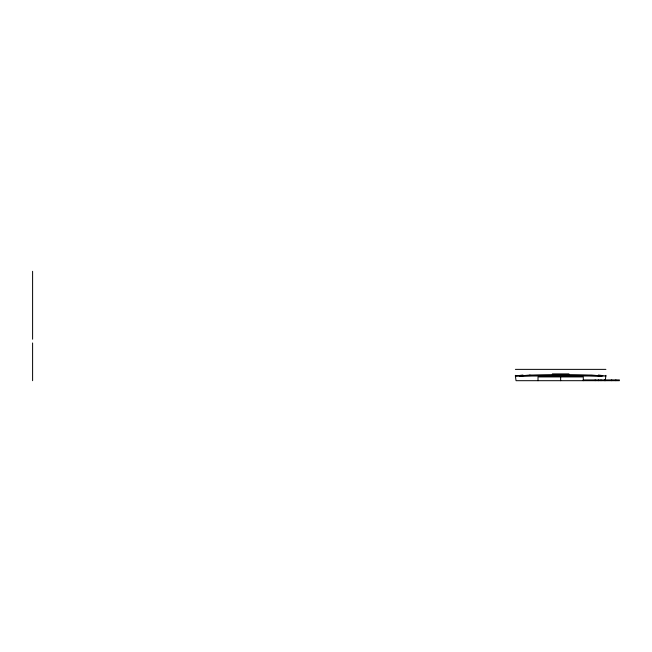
<?xml version="1.0" encoding="UTF-8"?>
<svg xmlns="http://www.w3.org/2000/svg" width="652" height="652" viewBox="0 0 652 652"><rect width="100%" height="100%" fill="white"/><g stroke="black" fill="none" stroke-linecap="round" stroke-linejoin="round"><path stroke-width="0.98" d="M605.252 380.695L605.912 375.34M522.928 375.03L515.39 376.017L516.042 380.695L619.4 380.686L619.4 379.929L583.279 379.929M515.39 369.374L605.912 369.374M552.35 373.898L568.943 373.898M552.35 374.655L568.943 374.655M598.365 375.03L605.912 376.017L515.39 376.017L515.39 375.34M615.863 379.929L615.863 380.686M611.723 379.929L611.723 380.686M604.543 379.929L604.543 380.686M601.005 379.929L601.005 380.686M598.65 379.929L598.65 380.686M595.162 379.929L595.162 380.686M583.279 380.695L583.279 376.921L538.014 376.921L538.014 380.695M560.647 376.921L560.647 380.695M32.6 271.305L32.6 339.203M32.6 342.976L32.6 380.695M529.905 375.03L519.155 376.017A902.197 902.197 0 0 1 602.138 376.017L591.388 375.03L529.905 375.03"/></g></svg>
